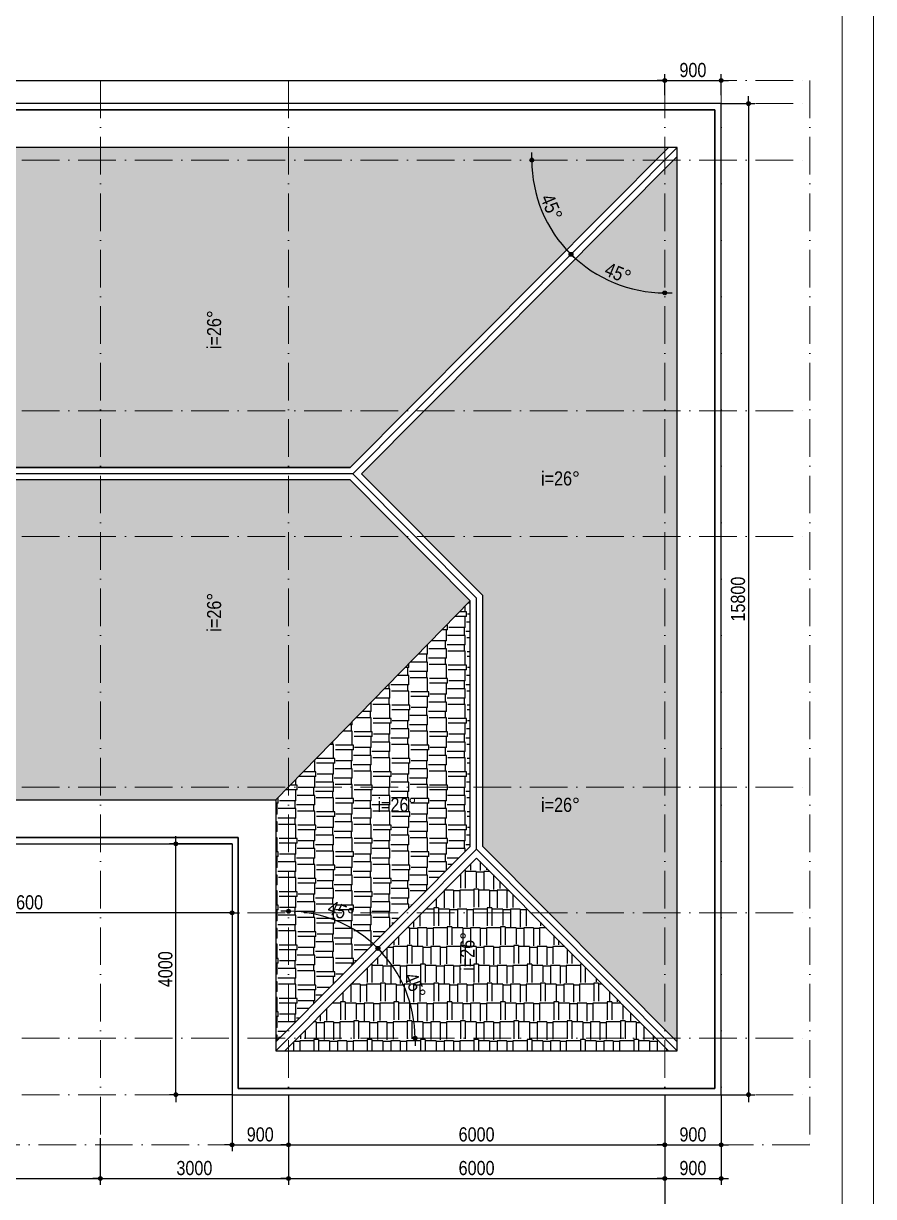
# Model space of a CAD drawing. Extents: x -1107188 to -523840, y 39692 to 514392.
# Drawn here: x -1036745 to -1023188, y 466252 to 484954 of the extents above; entities that cross this region are included whole.
import ezdxf
from ezdxf.enums import TextEntityAlignment as Align

# ---------------------------------------------------------------- set-up
doc = ezdxf.new("R2010")
doc.units = 0
doc.linetypes.add('ACAD_ISO10W100', pattern=[18, 12, -3, 0, -3])
doc.layers.get('0').update_dxf_attribs({"color": 255, "linetype": 'CONTINUOUS'})
doc.layers.get('DEFPOINTS').update_dxf_attribs({"linetype": 'CONTINUOUS'})
for name, color, linetype, lineweight in [('00-KICH THUOC', 6, 'CONTINUOUS', 9), ('NET-THAY', 2, 'CONTINUOUS', 13), ('TRUC', 24, 'CONTINUOUS', 0)]:
    doc.layers.add(name, color=color, linetype=linetype, lineweight=lineweight)
for name, color, linetype in [('009', 251, 'CONTINUOUS'), ('DIM', 1, 'CONTINUOUS'), ('HATCHNGOI', 22, 'CONTINUOUS'), ('TEXT', 7, 'CONTINUOUS'), ('TUONG', 131, 'CONTINUOUS')]:
    doc.layers.add(name, color=color, linetype=linetype)
doc.styles.add('HEL-CONDENSE', font='')
doc.styles.add('HELVECONDENSE', font='', dxfattribs={"height": 250})
doc.styles.add('SO BV', font='', dxfattribs={"height": 200})
doc.styles.get("Standard").update_dxf_attribs({"font": ''})
doc.styles.add('TEN BV', font='', dxfattribs={"height": 350})
doc.styles.get('HEL-CONDENSE').set_extended_font_data('VNI-Helve-Condense')
doc.styles.get('HELVECONDENSE').set_extended_font_data('VNI-Helve-Condense')
doc.styles.get('SO BV').set_extended_font_data('VNI-Helve-Condense')
doc.styles.get('Standard').set_extended_font_data('VNI-Helve-Condense')
doc.styles.get('TEN BV').set_extended_font_data('VNI-Helve-Condense', bold=True)
doc.dimstyles.new('D100', dxfattribs={"dimtxt": 225, "dimasz": 1.2, "dimexe": 100, "dimexo": 0, "dimgap": 50, "dimtad": 1, "dimdec": 0, "dimzin": 13, "dimdsep": 46, "dimtxsty": 'HEL-CONDENSE', "dimblk": 'D50', "dimcen": 0, "dimclrd": 1, "dimclre": 1, "dimclrt": 7, "dimadec": 0, "dimazin": 0, "dimtfac": 1, "dimtdec": 0, "dimtmove": 0, "dimatfit": 3, "dimldrblk": 'D50', "dimfxl": 1, "dimtolj": 1, "dimtzin": 13, "dimarcsym": 0})
doc.dimstyles.get("Standard").update_dxf_attribs({"dimtxt": 0.18, "dimasz": 0.18, "dimexe": 0.18, "dimexo": 0.0625, "dimgap": 0.09, "dimtad": 0, "dimtih": 1, "dimtoh": 1, "dimdec": 4, "dimzin": 0, "dimdsep": 46, "dimtxsty": 'Standard', "dimcen": 0.09, "dimadec": 0, "dimazin": 0, "dimtfac": 1, "dimtdec": 4, "dimtofl": 0, "dimtmove": 0, "dimatfit": 3, "dimfxl": 1, "dimtolj": 1, "dimtzin": 0, "dimarcsym": 0})
pattern_1 = [(180, (-2102801, 736635.3), (-637.5, -300), [150, -125, 175, -75, 225, -100]), (180, (-2102951, 736622.8), (-637.5, -300), [125, -475, 100, -150]), (180, (-2103251, 736654.05), (-637.5, -300), [75, -775]), (270, (-2102801, 736635.3), (212.5, -300), [287.5, -912.5]), (270, (-2102951, 736635.3), (212.5, -300), [281.25, -918.75]), (270, (-2103076, 736635.3), (212.5, -300), [262.5, -937.5]), (270, (-2103251, 736654.05), (212.5, -300), [287.5, -912.5]), (270, (-2103326, 736654.05), (212.5, -300), [287.5, -912.5]), (270, (-2103551, 736635.3), (212.5, -300), [275, -925])]
pattern_2 = [(90, (-2102801, 736635.3), (-300, 637.5), [150, -125, 175, -75, 225, -100]), (90, (-2102813.5, 736785.3), (-300, 637.5), [125, -475, 100, -150]), (90, (-2102782.25, 737085.3), (-300, 637.5), [75, -775]), (180, (-2102801, 736635.3), (-300, -212.5), [287.5, -912.5]), (180, (-2102801, 736785.3), (-300, -212.5), [281.25, -918.75]), (180, (-2102801, 736910.3), (-300, -212.5), [262.5, -937.5]), (180, (-2102782.25, 737085.3), (-300, -212.5), [287.5, -912.5]), (180, (-2102782.25, 737160.3), (-300, -212.5), [287.5, -912.5]), (180, (-2102801, 737385.3), (-300, -212.5), [275, -925])]

# ---------------------------------------------------------------- blocks, each defined once
blk = doc.blocks.new('D50')
at = {"layer": 'DIM'}
blk.add_hatch(color=256, dxfattribs=at).paths.add_polyline_path([(25, 0, 1), (-25, 0, 1)])
blk.add_line((25, 0), (100, 0), dxfattribs=at)
blk.add_circle((0, 0), 25, dxfattribs=at)
blk = doc.blocks.new('*D577')
at = {"layer": 'DEFPOINTS', "color": 0, "transparency": 16777216}
for p in [(-1041019, 467184), (-1035519, 467184), (-1035519, 466540)]:
    blk.add_point(p, dxfattribs=at)
at = {"layer": 'DIM', "color": 1, "lineweight": -2, "transparency": 16777216}
for p, q in [((-1041019, 467184), (-1041019, 466440)), ((-1035519, 467184), (-1035519, 466440)), ((-1041018, 466540), (-1035520, 466540))]:
    blk.add_line(p, q, dxfattribs=at)
at = {"layer": 'DIM', "color": 1, "lineweight": -2, "transparency": 16777216, "xscale": 1.199999999999999, "yscale": 1.199999999999999, "zscale": 1.199999999999999, "rotation": 180}
blk.add_blockref('D50', (-1041019, 466540), dxfattribs=at)
at = {"layer": 'DIM', "color": 1, "lineweight": -2, "transparency": 16777216, "xscale": 1.199999999999999, "yscale": 1.199999999999999, "zscale": 1.199999999999999}
blk.add_blockref('D50', (-1035519, 466540), dxfattribs=at)
at = {"layer": 'DIM', "color": 7, "transparency": 16777216, "insert": (-1038269, 466705), "char_height": 225, "attachment_point": 5, "style": 'HEL-CONDENSE'}
blk.add_mtext('\\A1;5500', dxfattribs=at)
blk = doc.blocks.new('*D578')
at = {"layer": 'DEFPOINTS', "color": 0, "transparency": 16777216}
for p in [(-1035519, 467184), (-1032519, 467184), (-1032519, 466540)]:
    blk.add_point(p, dxfattribs=at)
at = {"layer": 'DIM', "color": 1, "lineweight": -2, "transparency": 16777216}
for p, q in [((-1035519, 467184), (-1035519, 466440)), ((-1032519, 467184), (-1032519, 466440)), ((-1035518, 466540), (-1032520, 466540))]:
    blk.add_line(p, q, dxfattribs=at)
at = {"layer": 'DIM', "color": 1, "lineweight": -2, "transparency": 16777216, "xscale": 1.199999999999999, "yscale": 1.199999999999999, "zscale": 1.199999999999999, "rotation": 180}
blk.add_blockref('D50', (-1035519, 466540), dxfattribs=at)
at = {"layer": 'DIM', "color": 1, "lineweight": -2, "transparency": 16777216, "xscale": 1.199999999999999, "yscale": 1.199999999999999, "zscale": 1.199999999999999}
blk.add_blockref('D50', (-1032519, 466540), dxfattribs=at)
at = {"layer": 'DIM', "color": 7, "transparency": 16777216, "insert": (-1034019, 466705), "char_height": 225, "attachment_point": 5, "style": 'HEL-CONDENSE'}
blk.add_mtext('\\A1;3000', dxfattribs=at)
blk = doc.blocks.new('*D579')
at = {"layer": 'DEFPOINTS', "color": 0, "transparency": 16777216}
for p in [(-1032519, 467184), (-1026519, 467184), (-1026519, 466540)]:
    blk.add_point(p, dxfattribs=at)
at = {"layer": 'DIM', "color": 1, "lineweight": -2, "transparency": 16777216}
for p, q in [((-1032519, 467184), (-1032519, 466440)), ((-1026519, 467184), (-1026519, 466440)), ((-1032518, 466540), (-1026520, 466540))]:
    blk.add_line(p, q, dxfattribs=at)
at = {"layer": 'DIM', "color": 1, "lineweight": -2, "transparency": 16777216, "xscale": 1.199999999999999, "yscale": 1.199999999999999, "zscale": 1.199999999999999, "rotation": 180}
blk.add_blockref('D50', (-1032519, 466540), dxfattribs=at)
at = {"layer": 'DIM', "color": 1, "lineweight": -2, "transparency": 16777216, "xscale": 1.199999999999999, "yscale": 1.199999999999999, "zscale": 1.199999999999999}
blk.add_blockref('D50', (-1026519, 466540), dxfattribs=at)
at = {"layer": 'DIM', "color": 7, "transparency": 16777216, "insert": (-1029519, 466705), "char_height": 225, "attachment_point": 5, "style": 'HEL-CONDENSE'}
blk.add_mtext('\\A1;6000', dxfattribs=at)
blk = doc.blocks.new('*D580')
at = {"layer": 'DEFPOINTS', "color": 0, "transparency": 16777216}
for p in [(-1059519, 467184), (-1026519, 467184), (-1026519, 466064)]:
    blk.add_point(p, dxfattribs=at)
at = {"layer": 'DIM', "color": 1, "lineweight": -2, "transparency": 16777216}
for p, q in [((-1059519, 467184), (-1059519, 465964)), ((-1026519, 467184), (-1026519, 465964)), ((-1059518, 466064), (-1026520, 466064))]:
    blk.add_line(p, q, dxfattribs=at)
at = {"layer": 'DIM', "color": 1, "lineweight": -2, "transparency": 16777216, "xscale": 1.199999999999999, "yscale": 1.199999999999999, "zscale": 1.199999999999999, "rotation": 180}
blk.add_blockref('D50', (-1059519, 466064), dxfattribs=at)
at = {"layer": 'DIM', "color": 1, "lineweight": -2, "transparency": 16777216, "xscale": 1.199999999999999, "yscale": 1.199999999999999, "zscale": 1.199999999999999}
blk.add_blockref('D50', (-1026519, 466064), dxfattribs=at)
at = {"layer": 'DIM', "color": 7, "transparency": 16777216, "insert": (-1043019, 466228), "char_height": 225, "attachment_point": 5, "style": 'HEL-CONDENSE'}
blk.add_mtext('\\A1;33000', dxfattribs=at)
blk = doc.blocks.new('*D591')
at = {"layer": 'DEFPOINTS', "color": 0, "transparency": 16777216}
for p in [(-1026519, 467076), (-1025619, 467076), (-1025619, 466540)]:
    blk.add_point(p, dxfattribs=at)
at = {"layer": 'DIM', "color": 1, "lineweight": -2, "transparency": 16777216}
for p, q in [((-1026519, 467076), (-1026519, 466440)), ((-1025619, 467076), (-1025619, 466440)), ((-1026518, 466540), (-1025620, 466540))]:
    blk.add_line(p, q, dxfattribs=at)
at = {"layer": 'DIM', "color": 1, "lineweight": -2, "transparency": 16777216, "xscale": 1.199999999999999, "yscale": 1.199999999999999, "zscale": 1.199999999999999, "rotation": 180}
blk.add_blockref('D50', (-1026519, 466540), dxfattribs=at)
at = {"layer": 'DIM', "color": 1, "lineweight": -2, "transparency": 16777216, "xscale": 1.199999999999999, "yscale": 1.199999999999999, "zscale": 1.199999999999999}
blk.add_blockref('D50', (-1025619, 466540), dxfattribs=at)
at = {"layer": 'DIM', "color": 7, "transparency": 16777216, "insert": (-1026069, 466705), "char_height": 225, "attachment_point": 5, "style": 'HEL-CONDENSE'}
blk.add_mtext('\\A1;900', dxfattribs=at)
blk = doc.blocks.new('*D592')
at = {"layer": 'DEFPOINTS', "color": 0, "transparency": 16777216}
for p in [(-1025619, 483676), (-1025619, 467876), (-1025184, 467876)]:
    blk.add_point(p, dxfattribs=at)
at = {"layer": 'DIM', "color": 1, "lineweight": -2, "transparency": 16777216}
for p, q in [((-1025619, 483676), (-1025084, 483676)), ((-1025184, 483675), (-1025184, 467877)), ((-1025619, 467876), (-1025084, 467876))]:
    blk.add_line(p, q, dxfattribs=at)
at = {"layer": 'DIM', "color": 1, "lineweight": -2, "transparency": 16777216, "xscale": 1.199999999999999, "yscale": 1.199999999999999, "zscale": 1.199999999999999}
for p, rotation in [((-1025184, 483676), 90), ((-1025184, 467876), 270)]:
    blk.add_blockref('D50', p, dxfattribs=dict(at, rotation=rotation))
at = {"layer": 'DIM', "color": 7, "transparency": 16777216, "insert": (-1025349, 475776), "char_height": 225, "attachment_point": 5, "rotation": 90, "style": 'HEL-CONDENSE'}
blk.add_mtext('\\A1;15800', dxfattribs=at)
blk = doc.blocks.new('*D593')
at = {"layer": 'DEFPOINTS', "color": 0, "transparency": 16777216}
for p in [(-1026519, 484045), (-1059519, 483811), (-1026519, 483811)]:
    blk.add_point(p, dxfattribs=at)
at = {"layer": 'DIM', "color": 1, "lineweight": -2, "transparency": 16777216}
for p, q in [((-1059519, 483811), (-1059519, 484145)), ((-1059518, 484045), (-1026520, 484045)), ((-1026519, 483811), (-1026519, 484145))]:
    blk.add_line(p, q, dxfattribs=at)
at = {"layer": 'DIM', "color": 1, "lineweight": -2, "transparency": 16777216, "xscale": 1.199999999999999, "yscale": 1.199999999999999, "zscale": 1.199999999999999, "rotation": 180}
blk.add_blockref('D50', (-1059519, 484045), dxfattribs=at)
at = {"layer": 'DIM', "color": 1, "lineweight": -2, "transparency": 16777216, "xscale": 1.199999999999999, "yscale": 1.199999999999999, "zscale": 1.199999999999999}
blk.add_blockref('D50', (-1026519, 484045), dxfattribs=at)
at = {"layer": 'DIM', "color": 7, "transparency": 16777216, "insert": (-1043019, 484210), "char_height": 225, "attachment_point": 5, "style": 'HEL-CONDENSE'}
blk.add_mtext('\\A1;33000', dxfattribs=at)
blk = doc.blocks.new('*D595')
at = {"layer": 'DEFPOINTS', "color": 0, "linetype": 'Continuous', "transparency": 16777216}
for p in [(-1025619, 484045), (-1026519, 483811), (-1025619, 483811)]:
    blk.add_point(p, dxfattribs=at)
at = {"layer": 'DIM', "color": 1, "linetype": 'Continuous', "lineweight": -2, "transparency": 16777216}
for p, q in [((-1026519, 483811), (-1026519, 484145)), ((-1026518, 484045), (-1025620, 484045)), ((-1025619, 483811), (-1025619, 484145))]:
    blk.add_line(p, q, dxfattribs=at)
at = {"layer": 'DIM', "color": 1, "linetype": 'Continuous', "lineweight": -2, "transparency": 16777216, "xscale": 1.199999999999999, "yscale": 1.199999999999999, "zscale": 1.199999999999999, "rotation": 180}
blk.add_blockref('D50', (-1026519, 484045), dxfattribs=at)
at = {"layer": 'DIM', "color": 1, "linetype": 'Continuous', "lineweight": -2, "transparency": 16777216, "xscale": 1.199999999999999, "yscale": 1.199999999999999, "zscale": 1.199999999999999}
blk.add_blockref('D50', (-1025619, 484045), dxfattribs=at)
at = {"layer": 'DIM', "color": 7, "linetype": 'Continuous', "transparency": 16777216, "insert": (-1026069, 484210), "char_height": 225, "attachment_point": 5, "style": 'HEL-CONDENSE'}
blk.add_mtext('\\A1;900', dxfattribs=at)
blk = doc.blocks.new('*D603')
at = {"layer": 'DEFPOINTS', "color": 0, "linetype": 'Continuous', "transparency": 16777216}
for p in [(-1033419, 467876), (-1032519, 467876), (-1032519, 467076)]:
    blk.add_point(p, dxfattribs=at)
at = {"layer": 'DIM', "color": 1, "linetype": 'Continuous', "lineweight": -2, "transparency": 16777216}
for p, q in [((-1033419, 467876), (-1033419, 466976)), ((-1032519, 467876), (-1032519, 466976)), ((-1033418, 467076), (-1032520, 467076))]:
    blk.add_line(p, q, dxfattribs=at)
at = {"layer": 'DIM', "color": 1, "linetype": 'Continuous', "lineweight": -2, "transparency": 16777216, "xscale": 1.199999999999999, "yscale": 1.199999999999999, "zscale": 1.199999999999999, "rotation": 180}
blk.add_blockref('D50', (-1033419, 467076), dxfattribs=at)
at = {"layer": 'DIM', "color": 1, "linetype": 'Continuous', "lineweight": -2, "transparency": 16777216, "xscale": 1.199999999999999, "yscale": 1.199999999999999, "zscale": 1.199999999999999}
blk.add_blockref('D50', (-1032519, 467076), dxfattribs=at)
at = {"layer": 'DIM', "color": 7, "linetype": 'Continuous', "transparency": 16777216, "insert": (-1032969, 467241), "char_height": 225, "attachment_point": 5, "style": 'HEL-CONDENSE'}
blk.add_mtext('\\A1;900', dxfattribs=at)
blk = doc.blocks.new('*D604')
at = {"layer": 'DEFPOINTS', "color": 0, "linetype": 'Continuous', "transparency": 16777216}
for p in [(-1032519, 467876), (-1026519, 467876), (-1026519, 467076)]:
    blk.add_point(p, dxfattribs=at)
at = {"layer": 'DIM', "color": 1, "linetype": 'Continuous', "lineweight": -2, "transparency": 16777216}
for p, q in [((-1032519, 467876), (-1032519, 466976)), ((-1026519, 467876), (-1026519, 466976)), ((-1032518, 467076), (-1026520, 467076))]:
    blk.add_line(p, q, dxfattribs=at)
at = {"layer": 'DIM', "color": 1, "linetype": 'Continuous', "lineweight": -2, "transparency": 16777216, "xscale": 1.199999999999999, "yscale": 1.199999999999999, "zscale": 1.199999999999999, "rotation": 180}
blk.add_blockref('D50', (-1032519, 467076), dxfattribs=at)
at = {"layer": 'DIM', "color": 1, "linetype": 'Continuous', "lineweight": -2, "transparency": 16777216, "xscale": 1.199999999999999, "yscale": 1.199999999999999, "zscale": 1.199999999999999}
blk.add_blockref('D50', (-1026519, 467076), dxfattribs=at)
at = {"layer": 'DIM', "color": 7, "linetype": 'Continuous', "transparency": 16777216, "insert": (-1029519, 467241), "char_height": 225, "attachment_point": 5, "style": 'HEL-CONDENSE'}
blk.add_mtext('\\A1;6000', dxfattribs=at)
blk = doc.blocks.new('*D605')
at = {"layer": 'DEFPOINTS', "color": 0, "linetype": 'Continuous', "transparency": 16777216}
for p in [(-1026519, 467876), (-1025619, 467876), (-1025619, 467076)]:
    blk.add_point(p, dxfattribs=at)
at = {"layer": 'DIM', "color": 1, "linetype": 'Continuous', "lineweight": -2, "transparency": 16777216}
for p, q in [((-1026519, 467876), (-1026519, 466976)), ((-1025619, 467876), (-1025619, 466976)), ((-1026518, 467076), (-1025620, 467076))]:
    blk.add_line(p, q, dxfattribs=at)
at = {"layer": 'DIM', "color": 1, "linetype": 'Continuous', "lineweight": -2, "transparency": 16777216, "xscale": 1.199999999999999, "yscale": 1.199999999999999, "zscale": 1.199999999999999, "rotation": 180}
blk.add_blockref('D50', (-1026519, 467076), dxfattribs=at)
at = {"layer": 'DIM', "color": 1, "linetype": 'Continuous', "lineweight": -2, "transparency": 16777216, "xscale": 1.199999999999999, "yscale": 1.199999999999999, "zscale": 1.199999999999999}
blk.add_blockref('D50', (-1025619, 467076), dxfattribs=at)
at = {"layer": 'DIM', "color": 7, "linetype": 'Continuous', "transparency": 16777216, "insert": (-1026069, 467241), "char_height": 225, "attachment_point": 5, "style": 'HEL-CONDENSE'}
blk.add_mtext('\\A1;900', dxfattribs=at)
blk = doc.blocks.new('*D607')
at = {"layer": 'DEFPOINTS', "color": 0, "linetype": 'Continuous', "transparency": 16777216}
for p in [(-1026519, 484045), (-1026320, 482976), (-1027575, 480940), (-1031494, 477776), (-1026519, 467076)]:
    blk.add_point(p, dxfattribs=at)
at = {"layer": 'DIM', "color": 1, "linetype": 'Continuous', "lineweight": -2, "transparency": 16777216}
blk.add_arc((-1026519, 482776), 2117, 225.1726, 269.9675, dxfattribs=at)
at = {"layer": 'DIM', "color": 1, "linetype": 'Continuous', "lineweight": -2, "transparency": 16777216, "xscale": 1.199999999999999, "yscale": 1.199999999999999, "zscale": 1.199999999999999}
for p, rotation in [((-1028012, 481275), 135.1563227989272), ((-1026519, 480658), 359.9837644024005)]:
    blk.add_blockref('D50', p, dxfattribs=dict(at, rotation=rotation))
at = {"layer": 'DIM', "color": 7, "linetype": 'Continuous', "transparency": 16777216, "insert": (-1027264, 480971), "char_height": 225, "attachment_point": 5, "rotation": 337.57, "style": 'HEL-CONDENSE'}
blk.add_mtext('\\A1;45°', dxfattribs=at)
blk = doc.blocks.new('*D608')
at = {"layer": 'DEFPOINTS', "color": 0, "linetype": 'Continuous', "transparency": 16777216}
for p in [(-1026320, 482976), (-1061973, 482776), (-1024202, 482776), (-1028566, 482225), (-1031494, 477776)]:
    blk.add_point(p, dxfattribs=at)
at = {"layer": 'DIM', "color": 1, "linetype": 'Continuous', "lineweight": -2, "transparency": 16777216}
blk.add_arc((-1026519, 482776), 2120, 180.0324, 225.1077, dxfattribs=at)
at = {"layer": 'DIM', "color": 1, "linetype": 'Continuous', "lineweight": -2, "transparency": 16777216, "xscale": 1.199999999999999, "yscale": 1.199999999999999, "zscale": 1.199999999999999}
for p, rotation in [((-1028639, 482776), 90.01621730509545), ((-1028014, 481273), 315.1238698962337)]:
    blk.add_blockref('D50', p, dxfattribs=dict(at, rotation=rotation))
at = {"layer": 'DIM', "color": 7, "linetype": 'Continuous', "transparency": 16777216, "insert": (-1028324, 482025), "char_height": 225, "attachment_point": 5, "rotation": 292.57, "style": 'HEL-CONDENSE'}
blk.add_mtext('\\A1;45°', dxfattribs=at)
blk = doc.blocks.new('*D609')
at = {"layer": 'DEFPOINTS', "color": 0, "linetype": 'Continuous', "transparency": 16777216}
for p in [(-1059718, 482976), (-1061973, 482776), (-1024202, 482776), (-1057674, 481706), (-1054543, 477776)]:
    blk.add_point(p, dxfattribs=at)
at = {"layer": 'DIM', "color": 1, "linetype": 'Continuous', "lineweight": -2, "transparency": 16777216}
blk.add_arc((-1059519, 482776), 2133, 314.8922, 359.9678, dxfattribs=at)
at = {"layer": 'DIM', "color": 1, "linetype": 'Continuous', "lineweight": -2, "transparency": 16777216, "xscale": 1.199999999999999, "yscale": 1.199999999999999, "zscale": 1.199999999999999}
for p, rotation in [((-1057386, 482776), 89.98388093189483), ((-1058014, 481264), 224.8760318667772)]:
    blk.add_blockref('D50', p, dxfattribs=dict(at, rotation=rotation))
at = {"layer": 'DIM', "color": 7, "linetype": 'Continuous', "transparency": 16777216, "insert": (-1057702, 482021), "char_height": 225, "attachment_point": 5, "rotation": 67.43, "style": 'HEL-CONDENSE'}
blk.add_mtext('\\A1;45°', dxfattribs=at)
blk = doc.blocks.new('*D611')
at = {"layer": 'DEFPOINTS', "color": 0, "linetype": 'Continuous', "transparency": 16777216}
for p in [(-1056519, 471791), (-1054944, 469602), (-1061973, 468776), (-1024202, 468776), (-1053319, 468575)]:
    blk.add_point(p, dxfattribs=at)
at = {"layer": 'DIM', "color": 1, "linetype": 'Continuous', "lineweight": -2, "transparency": 16777216}
blk.add_arc((-1053519, 468776), 1648, 134.9016, 179.9583, dxfattribs=at)
at = {"layer": 'DIM', "color": 1, "linetype": 'Continuous', "lineweight": -2, "transparency": 16777216, "xscale": 1.199999999999999, "yscale": 1.199999999999999, "zscale": 1.199999999999999}
for p, rotation in [((-1054681, 469944), 44.88077642419639), ((-1055167, 468776), 269.9791363744757)]:
    blk.add_blockref('D50', p, dxfattribs=dict(at, rotation=rotation))
at = {"layer": 'DIM', "color": 7, "linetype": 'Continuous', "transparency": 16777216, "insert": (-1055193, 469472), "char_height": 225, "attachment_point": 5, "rotation": 67.43, "style": 'HEL-CONDENSE'}
blk.add_mtext('\\A1;45°', dxfattribs=at)
blk = doc.blocks.new('*D613')
at = {"layer": 'DEFPOINTS', "color": 0, "linetype": 'Continuous', "transparency": 16777216}
for p in [(-1029519, 471791), (-1030569, 469300), (-1061973, 468776), (-1024202, 468776), (-1032719, 468575)]:
    blk.add_point(p, dxfattribs=at)
at = {"layer": 'DIM', "color": 1, "linetype": 'Continuous', "lineweight": -2, "transparency": 16777216}
blk.add_arc((-1032519, 468776), 2019, 0.0341, 45.106, dxfattribs=at)
at = {"layer": 'DIM', "color": 1, "linetype": 'Continuous', "lineweight": -2, "transparency": 16777216, "xscale": 1.199999999999999, "yscale": 1.199999999999999, "zscale": 1.199999999999999}
for p, rotation in [((-1031094, 470207), 135.123061944267), ((-1030500, 468776), 270.0170252570588)]:
    blk.add_blockref('D50', p, dxfattribs=dict(at, rotation=rotation))
at = {"layer": 'DIM', "color": 7, "linetype": 'Continuous', "transparency": 16777216, "insert": (-1030502, 469614), "char_height": 225, "attachment_point": 5, "rotation": 292.57, "style": 'HEL-CONDENSE'}
blk.add_mtext('\\A1;45°', dxfattribs=at)
blk = doc.blocks.new('*D614')
at = {"layer": 'DEFPOINTS', "color": 0, "linetype": 'Continuous', "transparency": 16777216}
for p in [(-1032519, 484045), (-1029519, 471791), (-1031510, 470529), (-1032719, 468575), (-1032519, 467076)]:
    blk.add_point(p, dxfattribs=at)
at = {"layer": 'DIM', "color": 1, "linetype": 'Continuous', "lineweight": -2, "transparency": 16777216}
blk.add_arc((-1032519, 468776), 2023, 45.1741, 89.966, dxfattribs=at)
at = {"layer": 'DIM', "color": 1, "linetype": 'Continuous', "lineweight": -2, "transparency": 16777216, "xscale": 1.199999999999999, "yscale": 1.199999999999999, "zscale": 1.199999999999999}
for p, rotation in [((-1032519, 470799), 179.9830050279096), ((-1031092, 470210), 315.157082173416)]:
    blk.add_blockref('D50', p, dxfattribs=dict(at, rotation=rotation))
at = {"layer": 'DIM', "color": 7, "linetype": 'Continuous', "transparency": 16777216, "insert": (-1031684, 470798), "char_height": 225, "attachment_point": 5, "rotation": 337.57, "style": 'HEL-CONDENSE'}
blk.add_mtext('\\A1;45°', dxfattribs=at)
blk = doc.blocks.new('*D618')
at = {"layer": '009', "color": 1, "lineweight": -2, "transparency": 16777216}
for p, q in [((-1040019, 471876), (-1040019, 470676)), ((-1033419, 471876), (-1033419, 470676)), ((-1033420, 470776), (-1040018, 470776))]:
    blk.add_line(p, q, dxfattribs=at)
at = {"layer": 'DEFPOINTS', "color": 0, "transparency": 16777216}
for p in [(-1040019, 471876), (-1033419, 471876), (-1040019, 470776)]:
    blk.add_point(p, dxfattribs=at)
at = {"layer": '009', "color": 1, "lineweight": -2, "transparency": 16777216, "xscale": 1.199999999999999, "yscale": 1.199999999999999, "zscale": 1.199999999999999, "rotation": 180}
blk.add_blockref('D50', (-1040019, 470776), dxfattribs=at)
at = {"layer": '009', "color": 1, "lineweight": -2, "transparency": 16777216, "xscale": 1.199999999999999, "yscale": 1.199999999999999, "zscale": 1.199999999999999}
blk.add_blockref('D50', (-1033419, 470776), dxfattribs=at)
at = {"layer": '009', "color": 7, "transparency": 16777216, "insert": (-1036719, 470941), "char_height": 225, "attachment_point": 5, "style": 'HEL-CONDENSE'}
blk.add_mtext('\\A1;6600', dxfattribs=at)
blk = doc.blocks.new('*D619')
at = {"layer": '009', "color": 1, "lineweight": -2, "transparency": 16777216}
for p, q in [((-1033419, 471876), (-1034416, 471876)), ((-1034316, 467877), (-1034316, 471875)), ((-1033419, 467876), (-1034416, 467876))]:
    blk.add_line(p, q, dxfattribs=at)
at = {"layer": 'DEFPOINTS', "color": 0, "transparency": 16777216}
for p in [(-1034316, 471876), (-1033419, 471876), (-1033419, 467876)]:
    blk.add_point(p, dxfattribs=at)
at = {"layer": '009', "color": 1, "lineweight": -2, "transparency": 16777216, "xscale": 1.199999999999999, "yscale": 1.199999999999999, "zscale": 1.199999999999999}
for p, rotation in [((-1034316, 471876), 90), ((-1034316, 467876), 270)]:
    blk.add_blockref('D50', p, dxfattribs=dict(at, rotation=rotation))
at = {"layer": '009', "color": 7, "transparency": 16777216, "insert": (-1034481, 469876), "char_height": 225, "attachment_point": 5, "rotation": 90, "style": 'HEL-CONDENSE'}
blk.add_mtext('\\A1;4000', dxfattribs=at)
blk = doc.blocks.new('KHUNGTEN')
at = {"color": 3, "linetype": 'Continuous'}
for points in [[(-593653, 217892), (-593653, 277292), (-509653, 277292), (-509653, 217892), (-593653, 217892)], [(-593153, 218392), (-593153, 276792), (-510153, 276792), (-510153, 218392)]]:
    blk.add_lwpolyline(points, close=True, dxfattribs=at)
at = {"style": 'TEN BV'}
for tag, p in [('TEB_BV', (-518299, 222628)), ('LOAI_BV', (-511918, 220684)), ('TL', (-512164, 219751))]:
    blk.add_attdef(tag, p, '', height=350, dxfattribs=at)
at = {"style": 'SO BV'}
for tag, p in [('SOBV', (-510673, 221020)), ('TONGSOBV', (-510673, 220591))]:
    blk.add_attdef(tag, text='', height=200, dxfattribs=at).set_placement(p, align=Align.CENTER)

msp = doc.modelspace()

# ---------------------------------------------------------------- hatches: boundary and pattern name
at = {"layer": 'HATCHNGOI'}
h = msp.add_hatch(dxfattribs=at)
h.set_pattern_fill('AR-RSHKE', color=34, scale=25, angle=180, style=0)
h.set_pattern_definition(pattern_1)
h.paths.add_polyline_path([(-1026460.849, 482975.801), (-1059576.745, 482975.801), (-1054501.623, 477875.801), (-1043018.797, 477875.801), (-1031535.971, 477875.801)])
h = msp.add_hatch(dxfattribs=at)
h.set_pattern_fill('AR-RSHKE', color=34, scale=25, angle=90, style=0)
h.set_pattern_definition(pattern_2)
h.paths.add_polyline_path([(-1026318.797, 482835.013), (-1031353.33, 477775.801), (-1029418.797, 475831.785), (-1029418.797, 471831.785), (-1026318.797, 468716.589)])
h = msp.add_hatch(dxfattribs=at)
h.set_pattern_fill('AR-RSHKE', color=14, scale=25, angle=180, style=0)
h.set_pattern_definition(pattern_1)
h.paths.add_polyline_path([(-1043018.797, 475741.242), (-1039868.797, 472575.801), (-1032718.797, 472575.801), (-1029618.797, 475749.228), (-1031535.971, 477675.801), (-1038418.797, 477675.801), (-1054501.623, 477675.801), (-1056418.797, 475749.228), (-1053318.797, 472575.801), (-1046168.797, 472575.801)])
h = msp.add_hatch(dxfattribs=at)
h.set_pattern_fill('AR-RSHKE', color=14, scale=25, angle=90, style=0)
h.set_pattern_definition(pattern_2)
h.paths.add_polyline_path([(-1029618.797, 471831.785), (-1029618.797, 475749.228), (-1032718.797, 472575.801), (-1032718.797, 468716.589)])
h = msp.add_hatch(dxfattribs=at)
h.set_pattern_fill('AR-RSHKE', color=14, scale=25, angle=180, style=0)
h.set_pattern_definition(pattern_1)
h.paths.add_polyline_path([(-1029518.797, 471648.738), (-1032577.72, 468574.82), (-1026459.874, 468574.82)])

# ---------------------------------------------------------------- linework, layer by layer
for points in [[(-1033546.875, 481051.085, 0, 210, 0), (-1033546.875, 480564.096, 0, 0, 0), (-1033546.875, 479492.525, 0, 0, 0)], [(-1027191.72, 477553.474, 0, 210, 0), (-1027678.71, 477553.474, 0, 0, 0), (-1028750.28, 477553.474, 0, 0, 0)], [(-1033546.875, 474500.516, 0, 210, 0), (-1033546.875, 474987.505, 0, 0, 0), (-1033546.875, 476059.076, 0, 0, 0)], [(-1031845.873, 472349.917, 0, 210, 0), (-1031358.884, 472349.917, 0, 0, 0), (-1030287.313, 472349.917, 0, 0, 0)], [(-1027191.72, 472349.917, 0, 210, 0), (-1027678.71, 472349.917, 0, 0, 0), (-1028750.28, 472349.917, 0, 0, 0)], [(-1029506.531, 469093.857, 0, 210, 0), (-1029506.531, 469580.847, 0, 0, 0), (-1029506.531, 470652.418, 0, 0, 0)]]:
    msp.add_lwpolyline(points, format="xyseb")
at = {"layer": 'NET-THAY', "linetype": 'ByBlock', "lineweight": -2}
for p, q in [((-1025618.797, 483675.801), (-1060418.797, 483675.801)), ((-1025618.797, 467875.801), (-1025618.797, 483675.801)), ((-1025718.797, 483575.801), (-1060318.797, 483575.801)), ((-1060318.797, 483575.801), (-1025718.797, 483575.801)), ((-1025718.797, 467975.801), (-1025718.797, 483575.801)), ((-1025718.797, 483575.801), (-1025718.797, 467975.801)), ((-1031535.971, 477875.801), (-1026460.849, 482975.801)), ((-1031353.33, 477775.801), (-1026318.797, 482835.013)), ((-1031535.971, 477875.801), (-1043018.797, 477875.801)), ((-1031535.971, 477675.801), (-1038418.797, 477675.801)), ((-1031535.971, 477675.801), (-1029618.797, 475749.228)), ((-1031353.33, 477775.801), (-1029418.797, 475831.785)), ((-1029418.797, 471831.785), (-1029418.797, 475831.785)), ((-1033318.797, 471975.801), (-1040118.797, 471975.801)), ((-1040018.797, 471975.801), (-1033318.797, 471975.801)), ((-1040018.797, 471875.801), (-1033418.797, 471875.801)), ((-1033418.797, 471875.801), (-1033418.797, 467875.801)), ((-1033318.797, 471975.801), (-1033318.797, 467975.801)), ((-1033318.797, 467975.801), (-1033318.797, 471975.801)), ((-1029418.797, 471831.785), (-1026318.797, 468716.589)), ((-1029518.797, 471648.738), (-1032577.72, 468574.82)), ((-1029518.797, 471648.738), (-1026459.874, 468574.82)), ((-1033318.797, 467975.801), (-1025718.797, 467975.801)), ((-1025718.797, 467975.801), (-1033318.797, 467975.801)), ((-1033418.797, 467875.801), (-1025618.797, 467875.801))]:
    msp.add_line(p, q, dxfattribs=at)
for points in [[(-1038418.797, 471975.801), (-1033318.797, 471975.801), (-1033318.797, 467975.801), (-1025718.797, 467975.801), (-1025718.797, 483575.801), (-1038618.797, 483575.801)], [(-1043018.797, 477875.801), (-1031535.971, 477875.801)], [(-1032718.797, 468716.589), (-1029618.797, 471831.785), (-1029618.797, 475749.228)]]:
    msp.add_lwpolyline(points, dxfattribs=at)
at = {"layer": 'TRUC', "linetype": 'ACAD_ISO10W100', "ltscale": 50}
msp.add_lwpolyline([(-1061972.781, 484044.785), (-1024202.47, 484044.785), (-1024202.47, 467075.801), (-1061972.781, 467075.801)], close=True, dxfattribs=at)
for points in [[(-1035518.797, 484044.785), (-1035518.797, 467075.801)], [(-1032518.797, 484044.785), (-1032518.797, 467075.801)], [(-1026518.797, 484044.785), (-1026518.797, 467075.801)], [(-1025618.797, 484044.785), (-1025618.797, 467075.801)], [(-1061972.781, 483675.801), (-1024202.47, 483675.801)], [(-1061972.781, 482775.801), (-1024202.47, 482775.801)], [(-1061972.781, 478775.801), (-1024202.47, 478775.801)], [(-1061972.781, 476775.801), (-1024202.47, 476775.801)], [(-1061972.781, 472775.801), (-1024202.47, 472775.801)], [(-1061972.781, 470775.801), (-1024202.47, 470775.801)], [(-1061972.781, 468775.801), (-1024202.47, 468775.801)], [(-1061972.781, 467875.801), (-1024202.47, 467875.801)]]:
    msp.add_lwpolyline(points, dxfattribs=at)
at = {"layer": 'TUONG'}
for p, q in [((-1031494.407, 477775.801), (-1026319.773, 482975.801)), ((-1032718.797, 472575.801), (-1029618.797, 475749.228)), ((-1029518.797, 471790.507), (-1032718.797, 468574.82)), ((-1029518.797, 471790.507), (-1026318.797, 468574.82))]:
    msp.add_line(p, q, dxfattribs=at)
for points in [[(-1040818.797, 471575.801), (-1040818.797, 472575.801), (-1032718.797, 472575.801), (-1032718.797, 468574.82), (-1026318.797, 468574.82), (-1026318.797, 482975.801), (-1059718.797, 482975.801)], [(-1031494.407, 477775.801), (-1038418.797, 477775.801)], [(-1029518.797, 471790.507), (-1029518.797, 475790.507), (-1031494.407, 477775.801)]]:
    msp.add_lwpolyline(points, dxfattribs=at)

# ---------------------------------------------------------------- block references
at = {"layer": '00-KICH THUOC'}
msp.add_blockref('KHUNGTEN', (-513535.14, 237100), dxfattribs=at)

# ---------------------------------------------------------------- texts
at = {"layer": 'TEXT', "ltscale": 25, "char_height": 50, "width": 5765.63521, "attachment_point": 7, "style": 'HELVECONDENSE'}
for insert, rotation in [((-1033588.404, 479762.213), 90.1094066), ((-1028491.028, 477584.071), 0.1094066), ((-1033588.404, 475257.193), 90.1094066), ((-1031099.632, 472380.514), 0.1094066), ((-1028491.028, 472380.514), 0.1094066), ((-1029548.06, 469850.534), 90.1094066)]:
    msp.add_mtext('{\\H4.5x;i=26\\fArial|b0|i0|c0|p34;°}', dxfattribs=dict(at, insert=insert, rotation=rotation))

# ---------------------------------------------------------------- dimensions: what is measured, and where the dimension line sits
at = {"layer": '009'}
dim = msp.add_linear_dim(base=(-1040018.797, 470775.801), p1=(-1033418.797, 471875.801), p2=(-1040018.797, 471875.801), dimstyle='D100', dxfattribs=at)
dim.commit()
dim.dimension.update_dxf_attribs({"geometry": '*D618', "text_midpoint": (-1036718.797, 470940.701)})
dim = msp.add_linear_dim(base=(-1034315.897, 471875.801), p1=(-1033418.797, 467875.801), p2=(-1033418.797, 471875.801), angle=90, dimstyle='D100', dxfattribs=at)
dim.commit()
dim.dimension.update_dxf_attribs({"geometry": '*D619', "text_midpoint": (-1034480.797, 469875.801)})
at = {"layer": 'DIM'}
for base, p1, p2, dimstyle, override, picture, middle in [((-1026518.797, 484044.785), (-1059518.797, 483811.223), (-1026518.797, 483811.223), 'D100', {"dimtmove": 1}, '*D593', (-1043018.797, 484209.685)), ((-1025618.797, 466540.252), (-1026518.797, 467075.801), (-1025618.797, 467075.801), 'Standard', {"dimtxt": 225, "dimasz": 1.2, "dimexe": 100, "dimexo": 0, "dimgap": 50, "dimtad": 1, "dimtih": 0, "dimtoh": 0, "dimdec": 2, "dimzin": 13, "dimtxsty": 'HEL-CONDENSE', "dimblk": 'D50', "dimcen": 0, "dimclrd": 1, "dimclre": 1, "dimclrt": 7, "dimtdec": 2, "dimtofl": 1, "dimldrblk": 'D50', "dimtzin": 13}, '*D591', (-1026068.797, 466705.152))]:
    dim = msp.add_linear_dim(base=base, p1=p1, p2=p2, dimstyle=dimstyle, override=override, dxfattribs=at)
    dim.commit()
    dim.dimension.update_dxf_attribs({"geometry": picture, "text_midpoint": middle})
at = {"layer": 'DIM', "linetype": 'Continuous'}
for base, p1, p2, picture, middle in [((-1025618.797, 484044.785), (-1026518.797, 483811.223), (-1025618.797, 483811.223), '*D595', (-1026068.797, 484209.685)), ((-1032518.797, 467075.801), (-1033418.797, 467875.801), (-1032518.797, 467875.801), '*D603', (-1032968.797, 467240.701)), ((-1026518.797, 467075.801), (-1032518.797, 467875.801), (-1026518.797, 467875.801), '*D604', (-1029518.797, 467240.701)), ((-1025618.797, 467075.801), (-1026518.797, 467875.801), (-1025618.797, 467875.801), '*D605', (-1026068.797, 467240.701))]:
    dim = msp.add_linear_dim(base=base, p1=p1, p2=p2, dimstyle='D100', dxfattribs=at)
    dim.commit()
    dim.dimension.update_dxf_attribs({"geometry": picture, "text_midpoint": middle})
for base, line1, line2, picture, middle in [((-1031510.253, 470529.245), ((-1032518.797, 484044.785), (-1032518.797, 467075.801)), ((-1029518.797, 471790.507), (-1032718.797, 468574.82)), '*D614', (-1031684.071, 470797.996)), ((-1027574.513, 480940.344), ((-1031494.407, 477775.801), (-1026319.773, 482975.801)), ((-1026518.797, 484044.785), (-1026518.797, 467075.801)), '*D607', (-1027263.786, 480971.002)), ((-1028565.92, 482225.487), ((-1061972.781, 482775.801), (-1024202.47, 482775.801)), ((-1031494.407, 477775.801), (-1026319.773, 482975.801)), '*D608', (-1028323.975, 482025.485)), ((-1057673.547, 481706.431), ((-1061972.781, 482775.801), (-1024202.47, 482775.801)), ((-1054543.187, 477775.801), (-1059717.821, 482975.801)), '*D609', (-1057701.69, 482020.526)), ((-1054944.422, 469601.987), ((-1061972.781, 468775.801), (-1024202.47, 468775.801)), ((-1056518.797, 471790.507), (-1053318.797, 468574.82)), '*D611', (-1055192.593, 469471.508)), ((-1030568.822, 469299.998), ((-1061972.781, 468775.801), (-1024202.47, 468775.801)), ((-1029518.797, 471790.507), (-1032718.797, 468574.82)), '*D613', (-1030501.971, 469614.087))]:
    dim = msp.add_angular_dim_2l(base=base, line1=line1, line2=line2, dimstyle='D100', dxfattribs=at)
    dim.commit()
    dim.dimension.update_dxf_attribs({"geometry": picture, "text_midpoint": middle})
at = {"layer": 'DIM'}
for base, p1, p2, angle, picture, middle in [((-1025184.005, 467875.801), (-1025618.797, 483675.801), (-1025618.797, 467875.801), 90, '*D592', (-1025348.905, 475775.801)), ((-1035518.797, 466540.252), (-1041018.797, 467184.439), (-1035518.797, 467184.439), 180, '*D577', (-1038268.797, 466705.152)), ((-1032518.797, 466540.252), (-1035518.797, 467184.439), (-1032518.797, 467184.439), 180, '*D578', (-1034018.797, 466705.152)), ((-1026518.797, 466540.252), (-1032518.797, 467184.439), (-1026518.797, 467184.439), 180, '*D579', (-1029518.797, 466705.152))]:
    dim = msp.add_linear_dim(base=base, p1=p1, p2=p2, angle=angle, dimstyle='D100', override={"dimtmove": 1}, dxfattribs=at)
    dim.commit()
    dim.dimension.update_dxf_attribs({"geometry": picture, "text_midpoint": middle})
dim = msp.add_aligned_dim(p1=(-1059518.797, 467184.439), p2=(-1026518.797, 467184.439), distance=-1120.846, dimstyle='D100', dxfattribs=at)
dim.commit()
dim.dimension.update_dxf_attribs({"geometry": '*D580', "text_midpoint": (-1043018.797, 466228.494)})

doc.saveas('drawing.dxf')
